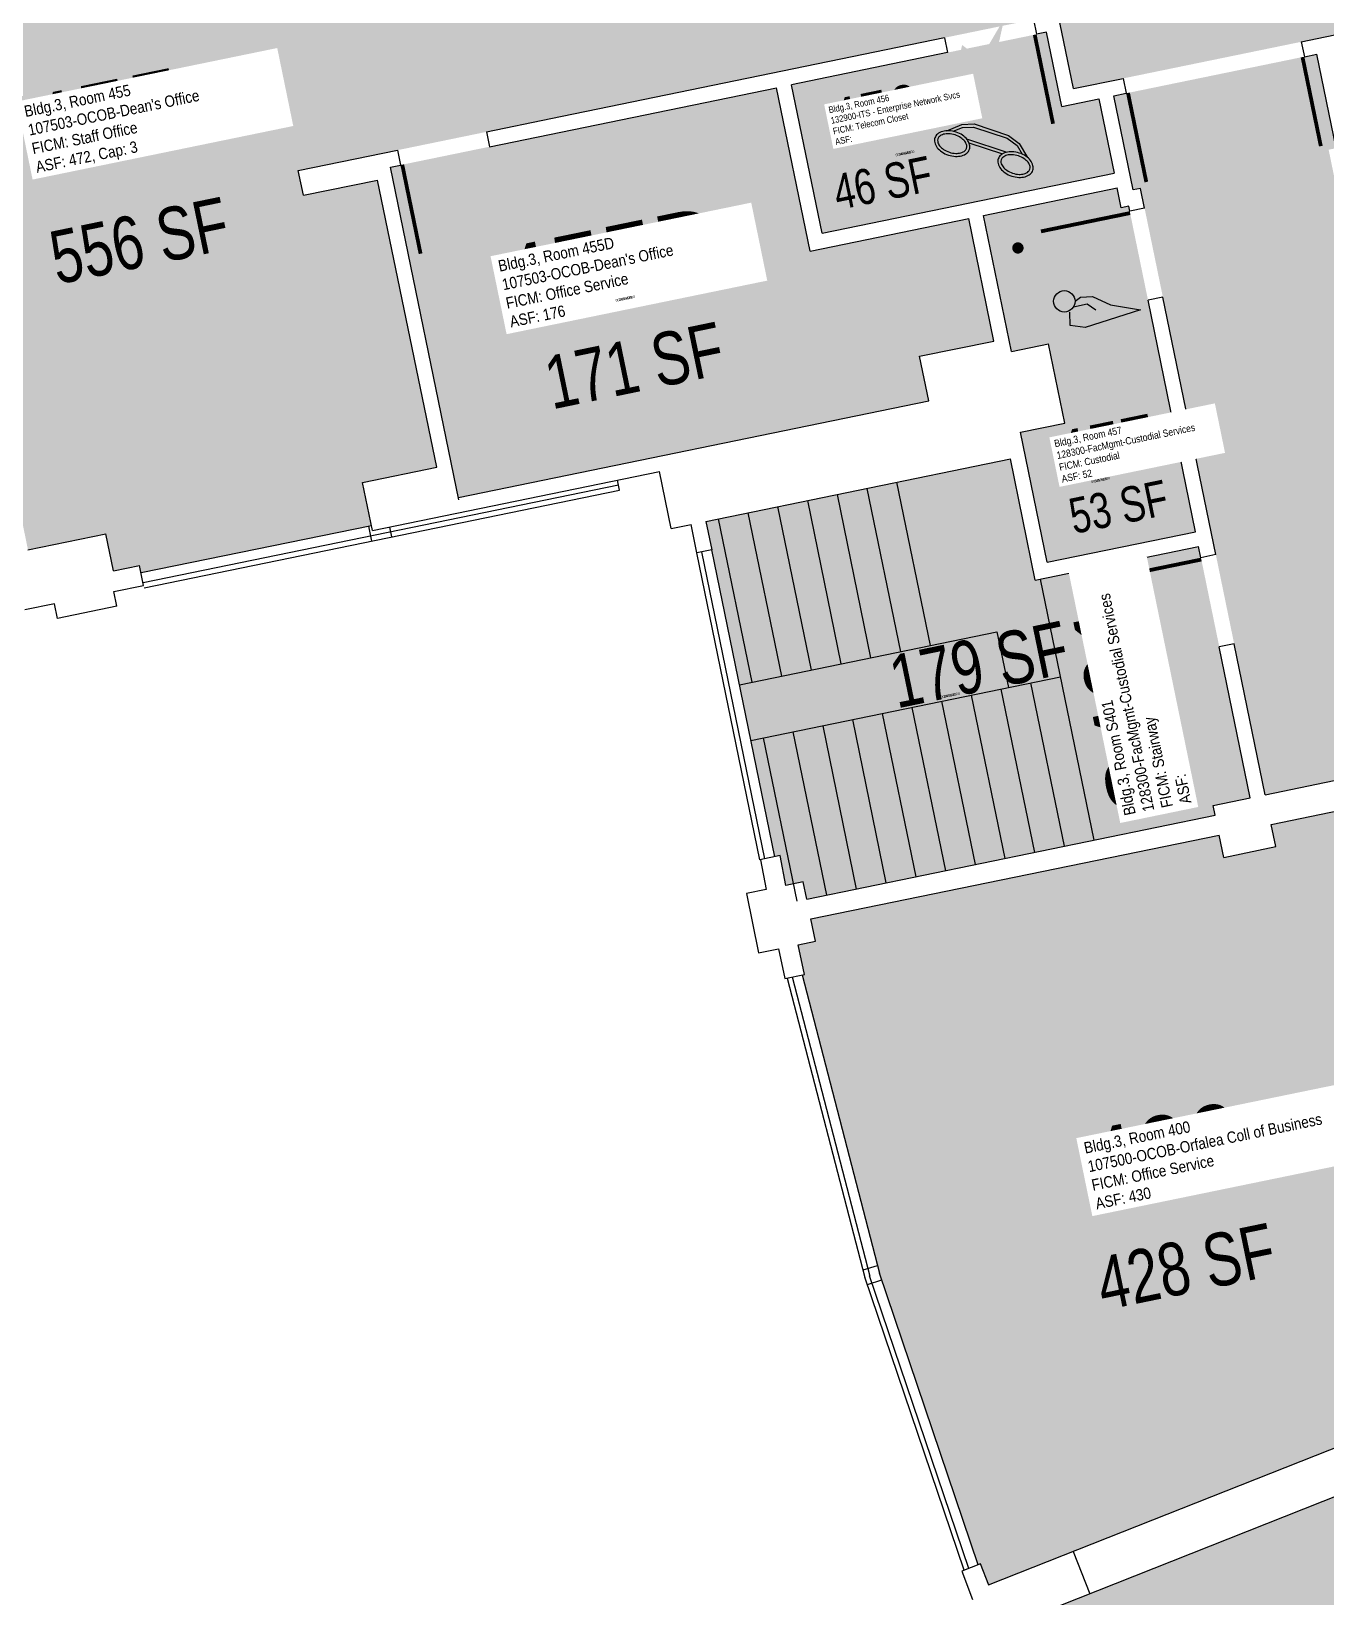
# Model space of a CAD drawing. Header units: inches. Extents: x 69197310 to 69200176, y 27671258 to 27673533.
# Drawn here: x 69197783 to 69198295, y 27672338 to 27672958 of the extents above; entities that cross this region are included whole.
import ezdxf
from ezdxf.enums import TextEntityAlignment as Align

# ---------------------------------------------------------------- set-up
doc = ezdxf.new("R2010")
doc.units = ezdxf.units.IN
doc.header["$LTSCALE"] = 100
doc.header["$MEASUREMENT"] = 0
doc.layers.get('0').update_dxf_attribs({"linetype": 'CONTINUOUS'})
for name, color, linetype in [('A-DOOR', 2, 'CONTINUOUS'), ('A-FLOR', 3, 'CONTINUOUS'), ('A-GLAZ', 1, 'CONTINUOUS'), ('A-IDEN-ICON', 4, 'CONTINUOUS'), ('A-IDEN-RNUM', 7, 'CONTINUOUS'), ('A-IDEN-SNUM', 4, 'CONTINUOUS'), ('A-IDEN-VNUM', 4, 'CONTINUOUS'), ('A-WALL', 5, 'CONTINUOUS'), ('AREA-TEXT', 3, 'CONTINUOUS'), ('Rooms-Category-Color', 7, 'CONTINUOUS'), ('Rooms-College-Color', 7, 'CONTINUOUS'), ('Rooms-Department-Color', 7, 'CONTINUOUS'), ('Rooms-Division-Color', 7, 'CONTINUOUS'), ('Rooms-Information', 7, 'CONTINUOUS')]:
    doc.layers.add(name, color=color, linetype=linetype)
doc.styles.add('CP_AREA', font='arial.ttf', dxfattribs={"height": 15})
doc.styles.add('CP_ROOMSNUMBER', font='arial.ttf', dxfattribs={"height": 1})
doc.styles.add('CP_ROOMVNUMBER', font='arial.ttf', dxfattribs={"width": 0.85, "height": 0.075})

# ---------------------------------------------------------------- blocks, each defined once
blk = doc.blocks.new('Cpphone')
at = {"color": 0, "linetype": 'ByBlock'}
for p, q in [((0.0169, 0.0279), (-0.0182, -0.0329)), ((0.0096, 0.0252), (-0.0196, -0.0252))]:
    blk.add_line(p, q, dxfattribs=at)
for points in [[(0.0288, 0.0786, 0.139889), (0.0216, 0.0804, 0.107118), (0.0122, 0.0781, 0.079812), (0.0039, 0.0722, 0.067459), (-0.0035, 0.0626, 0.067459), (-0.008, 0.0515, 0.079812), (-0.009, 0.0413, 0.107118), (-0.0064, 0.032, 0.139889), (-0.0012, 0.0267, 0.139889), (0.0061, 0.0248, 0.107118), (0.0155, 0.0272, 0.079812), (0.0238, 0.0331, 0.067459), (0.0312, 0.0426, 0.067459), (0.0357, 0.0538, 0.079812), (0.0367, 0.0639, 0.107118), (0.034, 0.0732, 0.139889)], [(0.0263, 0.0743, 0.139889), (0.0218, 0.0754, 0.107118), (0.0144, 0.0736, 0.079812), (0.0074, 0.0686, 0.067459), (0.0008, 0.0601, 0.067459), (-0.0032, 0.0502, 0.079812), (-0.004, 0.0417, 0.107118), (-0.0019, 0.0344, 0.139889), (0.0013, 0.031, 0.139889), (0.0059, 0.0298, 0.107118), (0.0133, 0.0317, 0.079812), (0.0203, 0.0367, 0.067459), (0.0268, 0.0451, 0.067459), (0.0309, 0.055, 0.079812), (0.0317, 0.0636, 0.107118), (0.0296, 0.0709, 0.139889)], [(-0.0262, -0.0167, 0.139889), (-0.0334, -0.0148, 0.107118), (-0.0428, -0.0172, 0.079812), (-0.0511, -0.0231, 0.067459), (-0.0585, -0.0326, 0.067459), (-0.063, -0.0438, 0.079812), (-0.064, -0.0539, 0.107118), (-0.0614, -0.0632, 0.139889), (-0.0562, -0.0686, 0.139889), (-0.0489, -0.0704, 0.107118), (-0.0395, -0.0681, 0.079812), (-0.0312, -0.0622, 0.067459), (-0.0238, -0.0526, 0.067459), (-0.0193, -0.0415, 0.079812), (-0.0183, -0.0313, 0.107118), (-0.021, -0.022, 0.139889)], [(-0.0287, -0.021, 0.139889), (-0.0332, -0.0198, 0.107118), (-0.0406, -0.0217, 0.079812), (-0.0476, -0.0267, 0.067459), (-0.0542, -0.0351, 0.067459), (-0.0582, -0.045, 0.079812), (-0.059, -0.0536, 0.107118), (-0.0569, -0.0609, 0.139889), (-0.0537, -0.0643, 0.139889), (-0.0491, -0.0654, 0.107118), (-0.0417, -0.0636, 0.079812), (-0.0347, -0.0586, 0.067459), (-0.0282, -0.0501, 0.067459), (-0.0241, -0.0402, 0.079812), (-0.0233, -0.0317, 0.107118), (-0.0254, -0.0244, 0.139889)]]:
    blk.add_lwpolyline(points, format="xyb", close=True, dxfattribs=at)
for points in [[(0.0364, 0.0572), (0.0417, 0.0308), (0.0382, 0.0108), (0.0082, -0.0411), (-0.0083, -0.0558), (-0.0338, -0.0645)], [(0.0334, 0.047), (0.0366, 0.0307), (0.0334, 0.0126), (0.0043, -0.0379), (-0.0109, -0.0514), (-0.0265, -0.0567)]]:
    blk.add_lwpolyline(points, dxfattribs=at)
blk = doc.blocks.new('CPCUST')
for p, q in [((0.0262, -0.0408), (0.0446, -0.0406)), ((0.0297, -0.0341), (0.0376, -0.0302)), ((0.0376, -0.0302), (0.0533, -0.0324)), ((0.0446, -0.0406), (0.0543, -0.0505)), ((0.0533, -0.0324), (0.0745, -0.0479)), ((0.0171, -0.0639), (0.02, -0.0466)), ((0.0745, -0.0479), (0.1117, -0.0625)), ((0.0358, -0.0705), (0.0171, -0.0639)), ((0.1117, -0.0625), (0.0358, -0.0705))]:
    blk.add_line(p, q)
at = {"const_width": 0.015}
blk.add_lwpolyline([(-0.03, 0.05), (0.01, -0.0193)], dxfattribs=at)
at = {"const_width": 0.0075}
blk.add_lwpolyline([(-0.0332, 0.0481, 1), (-0.0268, 0.0519, 1)], format="xyb", close=True, dxfattribs=at)
blk.add_circle((0.0158, -0.0313), 0.0141)
blk = doc.blocks.new('CPELECT')
blk.add_lwpolyline([(0.0623, 0.0629, 0, 0.03, 0), (0.0105, -0.0168, 0.03, 0.03, 0), (-0.0105, 0.0068, 0.03, 0, 0), (-0.0623, -0.0729, 0.03, 0, 0)], format="xyseb")

msp = doc.modelspace()

# ---------------------------------------------------------------- hatches: boundary and pattern name
at = {"layer": 'Rooms-Category-Color', "true_color": 0xadadad}
for points in [[(69198175.27, 27673023.79), (69198187.56, 27672964.04), (69198189.34, 27672964.4), (69198195.38, 27672935.02), (69198305.08, 27672957.57), (69198299.04, 27672986.95), (69198694.77, 27673068.29), (69199888.81, 27673313.72), (69199876.53, 27673373.47)], [(69198083.78, 27672936.58), (69198095.86, 27672877.81), (69198211.44, 27672901.57), (69198205.4, 27672930.95), (69198190.71, 27672927.93), (69198184.67, 27672957.32)], [(69199759.08, 27671584.56), (69199752.26, 27671584.67), (69199716.23, 27671585.22), (69199640.42, 27671586.4), (69199565, 27671594.17), (69199529.16, 27671597.86), (69199522.38, 27671598.56), (69199515.69, 27671599.85), (69199480.3, 27671606.65), (69199405.84, 27671620.97), (69199332.92, 27671641.72), (69199298.26, 27671651.59), (69199291.71, 27671653.45), (69199285.34, 27671655.88), (69199251.67, 27671668.73), (69199180.83, 27671695.76), (69199112.62, 27671728.86), (69199080.2, 27671744.59), (69199074.07, 27671747.57), (69199068.22, 27671751.06), (69199037.29, 27671769.56), (69198972.22, 27671808.48), (69198910.8, 27671852.92), (69198881.6, 27671874.05), (69198876.08, 27671878.04), (69198870.92, 27671882.5), (69198843.68, 27671906.09), (69198786.36, 27671955.72), (69198733.58, 27672010.15), (69198708.5, 27672036.02), (69198703.75, 27672040.91), (69198699.45, 27672046.2), (69198676.72, 27672074.16), (69198628.89, 27672132.99), (69198586.36, 27672195.76), (69198566.15, 27672225.59), (69198562.33, 27672231.24), (69198559.01, 27672237.19), (69198541.48, 27672268.67), (69198504.59, 27672334.91), (69198456.1, 27672443.23), (69198454.6, 27672447.57), (69198442.81, 27672481.59), (69198417.24, 27672555.35), (69198409.37, 27672586.64), (69198400.59, 27672621.59), (69198388.3, 27672670.44), (69198386.49, 27672679.26), (69198396.57, 27672681.33), (69198364.36, 27672838.05), (69198313.43, 27672827.58), (69198296.31, 27672910.84), (69198299.25, 27672911.45), (69198291.6, 27672948.67), (69198211.28, 27672932.16), (69198218.93, 27672894.94), (69198221.87, 27672895.54), (69198271.2, 27672655.56), (69198327.66, 27672667.17), (69198329.48, 27672658.35), (69198359.69, 27672538.18), (69198397.32, 27672429.62), (69198386.17, 27672425.2), (69198352.7, 27672411.94), (69198340.75, 27672407.2), (69198361.01, 27672361.95), (69198380.62, 27672318.14), (69198395.98, 27672283.84), (69198449.43, 27672310.63), (69198511.19, 27672199.75), (69198582.37, 27672094.68), (69198535.4, 27672059.78), (69198540.76, 27672052.56), (69198525.59, 27672041.28), (69198592.91, 27671958.5), (69198607.04, 27671971.05), (69198618.99, 27671957.59), (69198663.03, 27671996.72), (69198745.11, 27671912.07), (69198841.06, 27671829), (69198804.72, 27671783.13), (69198811.77, 27671777.54), (69198800.04, 27671762.73), (69198886.48, 27671700.18), (69198896.89, 27671715.97), (69198911.92, 27671706.06), (69198944.33, 27671755.25), (69199045.52, 27671694.73), (69199159.7, 27671639.32), (69199136.47, 27671585.61), (69199144.73, 27671582.04), (69199137.23, 27671564.69), (69199236.92, 27671526.65), (69199242.88, 27671544.59), (69199259.96, 27671538.91), (69199278.54, 27671594.82), (69199391.94, 27671562.55), (69199516.57, 27671538.58), (69199508.04, 27671480.69), (69199516.94, 27671479.38), (69199514.18, 27671460.68), (69199620.32, 27671449.74), (69199621.44, 27671468.61), (69199630.42, 27671468.07), (69199633.88, 27671526.49), (69199760.77, 27671524.53), (69199884.36, 27671533.42), (69199891.27, 27671534.53), (69199926.85, 27671540.24), (69199953.47, 27671544.51), (69200035.62, 27671561.39), (69200053.74, 27671473.24), (69200118.39, 27671486.53), (69200113.76, 27671509.05), (69200114.74, 27671509.26), (69200096.62, 27671597.41), (69200095.64, 27671597.21), (69200088.62, 27671631.34), (69200036.52, 27671620.63), (69200001.23, 27671613.54), (69199987.89, 27671610.8), (69199952.31, 27671605.09), (69199877.45, 27671593.08), (69199801.82, 27671587.64), (69199765.88, 27671585.05)], [(69198049.89, 27672763.72), (69198077.17, 27672630.99), (69198079.3, 27672631.43), (69198081.59, 27672619.65), (69198088.44, 27672621.06), (69198089.85, 27672614.2), (69198251.43, 27672647.41), (69198250.63, 27672651.33), (69198265.32, 27672654.35), (69198244.88, 27672753.77), (69198180.23, 27672740.48), (69198170.37, 27672788.48)]]:
    msp.add_hatch(color=253, dxfattribs=at).paths.add_polyline_path(points)
at = {"layer": 'Rooms-Category-Color', "true_color": 0xfa9ba3}
for points in [[(69197538.41, 27672892.88), (69197550.69, 27672833.13), (69197756.39, 27672875.41), (69197781.66, 27672752.48), (69197812.51, 27672758.82), (69197815.53, 27672744.13), (69197825.82, 27672746.25), (69197826.42, 27672743.31), (69197917.52, 27672762.03), (69197913.99, 27672779.17), (69197943.38, 27672785.21), (69197920.02, 27672898.84), (69197890.64, 27672892.8), (69197888.62, 27672902.59), (69198181.69, 27672962.83), (69198169.39, 27673022.58), (69197876.34, 27672962.34), (69197848.06, 27673099.97), (69197746.68, 27673079.13), (69197749.7, 27673064.44), (69197718.84, 27673058.09), (69197744.11, 27672935.16)], [(69197925.1, 27672903.96), (69198077.9, 27672935.37), (69198091.19, 27672870.72), (69198153.88, 27672883.61), (69198163.84, 27672835.12), (69198134.46, 27672829.08), (69198138.08, 27672811.45), (69197951.97, 27672773.2)], [(69198353.94, 27672536.46), (69198324.32, 27672654.23), (69198273.61, 27672643.8), (69198275.42, 27672634.99), (69198254.85, 27672630.76), (69198253.04, 27672639.58), (69198091.46, 27672606.37), (69198093.27, 27672597.55), (69198086.42, 27672596.14), (69198088.96, 27672584.41), (69198087.99, 27672584.21), (69198118.56, 27672466.23), (69198157.64, 27672350.78), (69198158.57, 27672351.15), (69198161.79, 27672342.75), (69198386.98, 27672431.97), (69198374.2, 27672468.84), (69198377.04, 27672469.82)], [(69198175.33, 27672306.16), (69198225.92, 27672195.27), (69198284.46, 27672088.37), (69198285.31, 27672088.88), (69198290.15, 27672080.83), (69198337.27, 27672109.14), (69198499.25, 27672208.85), (69198446.99, 27672302.69), (69198366.21, 27672262.22), (69198363.76, 27672267.7), (69198390.61, 27672281.15), (69198340.08, 27672394.03), (69198174.9, 27672328.58), (69198178.22, 27672320.21), (69198171.71, 27672317.63), (69198176.25, 27672306.52)]]:
    msp.add_hatch(color=241, dxfattribs=at).paths.add_polyline_path(points)
at = {"layer": 'Rooms-College-Color', "true_color": 0xadadad}
for points in [[(69198175.27, 27673023.79), (69198187.56, 27672964.04), (69198189.34, 27672964.4), (69198195.38, 27672935.02), (69198305.08, 27672957.57), (69198299.04, 27672986.95), (69198694.77, 27673068.29), (69199888.81, 27673313.72), (69199876.53, 27673373.47)], [(69198083.78, 27672936.58), (69198095.86, 27672877.81), (69198211.44, 27672901.57), (69198205.4, 27672930.95), (69198190.71, 27672927.93), (69198184.67, 27672957.32)], [(69199759.08, 27671584.56), (69199752.26, 27671584.67), (69199716.23, 27671585.22), (69199640.42, 27671586.4), (69199565, 27671594.17), (69199529.16, 27671597.86), (69199522.38, 27671598.56), (69199515.69, 27671599.85), (69199480.3, 27671606.65), (69199405.84, 27671620.97), (69199332.92, 27671641.72), (69199298.26, 27671651.59), (69199291.71, 27671653.45), (69199285.34, 27671655.88), (69199251.67, 27671668.73), (69199180.83, 27671695.76), (69199112.62, 27671728.86), (69199080.2, 27671744.59), (69199074.07, 27671747.57), (69199068.22, 27671751.06), (69199037.29, 27671769.56), (69198972.22, 27671808.48), (69198910.8, 27671852.92), (69198881.6, 27671874.05), (69198876.08, 27671878.04), (69198870.92, 27671882.5), (69198843.68, 27671906.09), (69198786.36, 27671955.72), (69198733.58, 27672010.15), (69198708.5, 27672036.02), (69198703.75, 27672040.91), (69198699.45, 27672046.2), (69198676.72, 27672074.16), (69198628.89, 27672132.99), (69198586.36, 27672195.76), (69198566.15, 27672225.59), (69198562.33, 27672231.24), (69198559.01, 27672237.19), (69198541.48, 27672268.67), (69198504.59, 27672334.91), (69198456.1, 27672443.23), (69198454.6, 27672447.57), (69198442.81, 27672481.59), (69198417.24, 27672555.35), (69198409.37, 27672586.64), (69198400.59, 27672621.59), (69198388.3, 27672670.44), (69198386.49, 27672679.26), (69198396.57, 27672681.33), (69198364.36, 27672838.05), (69198313.43, 27672827.58), (69198296.31, 27672910.84), (69198299.25, 27672911.45), (69198291.6, 27672948.67), (69198211.28, 27672932.16), (69198218.93, 27672894.94), (69198221.87, 27672895.54), (69198271.2, 27672655.56), (69198327.66, 27672667.17), (69198329.48, 27672658.35), (69198359.69, 27672538.18), (69198397.32, 27672429.62), (69198386.17, 27672425.2), (69198352.7, 27672411.94), (69198340.75, 27672407.2), (69198361.01, 27672361.95), (69198380.62, 27672318.14), (69198395.98, 27672283.84), (69198449.43, 27672310.63), (69198511.19, 27672199.75), (69198582.37, 27672094.68), (69198535.4, 27672059.78), (69198540.76, 27672052.56), (69198525.59, 27672041.28), (69198592.91, 27671958.5), (69198607.04, 27671971.05), (69198618.99, 27671957.59), (69198663.03, 27671996.72), (69198745.11, 27671912.07), (69198841.06, 27671829), (69198804.72, 27671783.13), (69198811.77, 27671777.54), (69198800.04, 27671762.73), (69198886.48, 27671700.18), (69198896.89, 27671715.97), (69198911.92, 27671706.06), (69198944.33, 27671755.25), (69199045.52, 27671694.73), (69199159.7, 27671639.32), (69199136.47, 27671585.61), (69199144.73, 27671582.04), (69199137.23, 27671564.69), (69199236.92, 27671526.65), (69199242.88, 27671544.59), (69199259.96, 27671538.91), (69199278.54, 27671594.82), (69199391.94, 27671562.55), (69199516.57, 27671538.58), (69199508.04, 27671480.69), (69199516.94, 27671479.38), (69199514.18, 27671460.68), (69199620.32, 27671449.74), (69199621.44, 27671468.61), (69199630.42, 27671468.07), (69199633.88, 27671526.49), (69199760.77, 27671524.53), (69199884.36, 27671533.42), (69199891.27, 27671534.53), (69199926.85, 27671540.24), (69199953.47, 27671544.51), (69200035.62, 27671561.39), (69200053.74, 27671473.24), (69200118.39, 27671486.53), (69200113.76, 27671509.05), (69200114.74, 27671509.26), (69200096.62, 27671597.41), (69200095.64, 27671597.21), (69200088.62, 27671631.34), (69200036.52, 27671620.63), (69200001.23, 27671613.54), (69199987.89, 27671610.8), (69199952.31, 27671605.09), (69199877.45, 27671593.08), (69199801.82, 27671587.64), (69199765.88, 27671585.05)], [(69198049.89, 27672763.72), (69198077.17, 27672630.99), (69198079.3, 27672631.43), (69198081.59, 27672619.65), (69198088.44, 27672621.06), (69198089.85, 27672614.2), (69198251.43, 27672647.41), (69198250.63, 27672651.33), (69198265.32, 27672654.35), (69198244.88, 27672753.77), (69198180.23, 27672740.48), (69198170.37, 27672788.48)]]:
    msp.add_hatch(color=253, dxfattribs=at).paths.add_polyline_path(points)
at = {"layer": 'Rooms-College-Color', "true_color": 0x80bc67}
for points in [[(69197538.41, 27672892.88), (69197550.69, 27672833.13), (69197756.39, 27672875.41), (69197781.66, 27672752.48), (69197812.51, 27672758.82), (69197815.53, 27672744.13), (69197825.82, 27672746.25), (69197826.42, 27672743.31), (69197917.52, 27672762.03), (69197913.99, 27672779.17), (69197943.38, 27672785.21), (69197920.02, 27672898.84), (69197890.64, 27672892.8), (69197888.62, 27672902.59), (69198181.69, 27672962.83), (69198169.39, 27673022.58), (69197876.34, 27672962.34), (69197848.06, 27673099.97), (69197746.68, 27673079.13), (69197749.7, 27673064.44), (69197718.84, 27673058.09), (69197744.11, 27672935.16)], [(69197925.1, 27672903.96), (69198077.9, 27672935.37), (69198091.19, 27672870.72), (69198153.88, 27672883.61), (69198163.84, 27672835.12), (69198134.46, 27672829.08), (69198138.08, 27672811.45), (69197951.97, 27672773.2)]]:
    msp.add_hatch(color=83, dxfattribs=at).paths.add_polyline_path(points)
at = {"layer": 'Rooms-College-Color', "true_color": 0xfa9ba3}
for points in [[(69198353.94, 27672536.46), (69198324.32, 27672654.23), (69198273.61, 27672643.8), (69198275.42, 27672634.99), (69198254.85, 27672630.76), (69198253.04, 27672639.58), (69198091.46, 27672606.37), (69198093.27, 27672597.55), (69198086.42, 27672596.14), (69198088.96, 27672584.41), (69198087.99, 27672584.21), (69198118.56, 27672466.23), (69198157.64, 27672350.78), (69198158.57, 27672351.15), (69198161.79, 27672342.75), (69198386.98, 27672431.97), (69198374.2, 27672468.84), (69198377.04, 27672469.82)], [(69198175.33, 27672306.16), (69198225.92, 27672195.27), (69198284.46, 27672088.37), (69198285.31, 27672088.88), (69198290.15, 27672080.83), (69198337.27, 27672109.14), (69198499.25, 27672208.85), (69198446.99, 27672302.69), (69198366.21, 27672262.22), (69198363.76, 27672267.7), (69198390.61, 27672281.15), (69198340.08, 27672394.03), (69198174.9, 27672328.58), (69198178.22, 27672320.21), (69198171.71, 27672317.63), (69198176.25, 27672306.52)]]:
    msp.add_hatch(color=241, dxfattribs=at).paths.add_polyline_path(points)
at = {"layer": 'Rooms-Department-Color', "true_color": 0xacacac}
for points in [[(69198175.27, 27673023.79), (69198187.56, 27672964.04), (69198189.34, 27672964.4), (69198195.38, 27672935.02), (69198305.08, 27672957.57), (69198299.04, 27672986.95), (69198694.77, 27673068.29), (69199888.81, 27673313.72), (69199876.53, 27673373.47)], [(69198083.78, 27672936.58), (69198095.86, 27672877.81), (69198211.44, 27672901.57), (69198205.4, 27672930.95), (69198190.71, 27672927.93), (69198184.67, 27672957.32)], [(69199759.08, 27671584.56), (69199752.26, 27671584.67), (69199716.23, 27671585.22), (69199640.42, 27671586.4), (69199565, 27671594.17), (69199529.16, 27671597.86), (69199522.38, 27671598.56), (69199515.69, 27671599.85), (69199480.3, 27671606.65), (69199405.84, 27671620.97), (69199332.92, 27671641.72), (69199298.26, 27671651.59), (69199291.71, 27671653.45), (69199285.34, 27671655.88), (69199251.67, 27671668.73), (69199180.83, 27671695.76), (69199112.62, 27671728.86), (69199080.2, 27671744.59), (69199074.07, 27671747.57), (69199068.22, 27671751.06), (69199037.29, 27671769.56), (69198972.22, 27671808.48), (69198910.8, 27671852.92), (69198881.6, 27671874.05), (69198876.08, 27671878.04), (69198870.92, 27671882.5), (69198843.68, 27671906.09), (69198786.36, 27671955.72), (69198733.58, 27672010.15), (69198708.5, 27672036.02), (69198703.75, 27672040.91), (69198699.45, 27672046.2), (69198676.72, 27672074.16), (69198628.89, 27672132.99), (69198586.36, 27672195.76), (69198566.15, 27672225.59), (69198562.33, 27672231.24), (69198559.01, 27672237.19), (69198541.48, 27672268.67), (69198504.59, 27672334.91), (69198456.1, 27672443.23), (69198454.6, 27672447.57), (69198442.81, 27672481.59), (69198417.24, 27672555.35), (69198409.37, 27672586.64), (69198400.59, 27672621.59), (69198388.3, 27672670.44), (69198386.49, 27672679.26), (69198396.57, 27672681.33), (69198364.36, 27672838.05), (69198313.43, 27672827.58), (69198296.31, 27672910.84), (69198299.25, 27672911.45), (69198291.6, 27672948.67), (69198211.28, 27672932.16), (69198218.93, 27672894.94), (69198221.87, 27672895.54), (69198271.2, 27672655.56), (69198327.66, 27672667.17), (69198329.48, 27672658.35), (69198359.69, 27672538.18), (69198397.32, 27672429.62), (69198386.17, 27672425.2), (69198352.7, 27672411.94), (69198340.75, 27672407.2), (69198361.01, 27672361.95), (69198380.62, 27672318.14), (69198395.98, 27672283.84), (69198449.43, 27672310.63), (69198511.19, 27672199.75), (69198582.37, 27672094.68), (69198535.4, 27672059.78), (69198540.76, 27672052.56), (69198525.59, 27672041.28), (69198592.91, 27671958.5), (69198607.04, 27671971.05), (69198618.99, 27671957.59), (69198663.03, 27671996.72), (69198745.11, 27671912.07), (69198841.06, 27671829), (69198804.72, 27671783.13), (69198811.77, 27671777.54), (69198800.04, 27671762.73), (69198886.48, 27671700.18), (69198896.89, 27671715.97), (69198911.92, 27671706.06), (69198944.33, 27671755.25), (69199045.52, 27671694.73), (69199159.7, 27671639.32), (69199136.47, 27671585.61), (69199144.73, 27671582.04), (69199137.23, 27671564.69), (69199236.92, 27671526.65), (69199242.88, 27671544.59), (69199259.96, 27671538.91), (69199278.54, 27671594.82), (69199391.94, 27671562.55), (69199516.57, 27671538.58), (69199508.04, 27671480.69), (69199516.94, 27671479.38), (69199514.18, 27671460.68), (69199620.32, 27671449.74), (69199621.44, 27671468.61), (69199630.42, 27671468.07), (69199633.88, 27671526.49), (69199760.77, 27671524.53), (69199884.36, 27671533.42), (69199891.27, 27671534.53), (69199926.85, 27671540.24), (69199953.47, 27671544.51), (69200035.62, 27671561.39), (69200053.74, 27671473.24), (69200118.39, 27671486.53), (69200113.76, 27671509.05), (69200114.74, 27671509.26), (69200096.62, 27671597.41), (69200095.64, 27671597.21), (69200088.62, 27671631.34), (69200036.52, 27671620.63), (69200001.23, 27671613.54), (69199987.89, 27671610.8), (69199952.31, 27671605.09), (69199877.45, 27671593.08), (69199801.82, 27671587.64), (69199765.88, 27671585.05)], [(69198049.89, 27672763.72), (69198077.17, 27672630.99), (69198079.3, 27672631.43), (69198081.59, 27672619.65), (69198088.44, 27672621.06), (69198089.85, 27672614.2), (69198251.43, 27672647.41), (69198250.63, 27672651.33), (69198265.32, 27672654.35), (69198244.88, 27672753.77), (69198180.23, 27672740.48), (69198170.37, 27672788.48)]]:
    msp.add_hatch(color=253, dxfattribs=at).paths.add_polyline_path(points)
at = {"layer": 'Rooms-Department-Color', "true_color": 0xfa9ba3}
for points in [[(69197538.41, 27672892.88), (69197550.69, 27672833.13), (69197756.39, 27672875.41), (69197781.66, 27672752.48), (69197812.51, 27672758.82), (69197815.53, 27672744.13), (69197825.82, 27672746.25), (69197826.42, 27672743.31), (69197917.52, 27672762.03), (69197913.99, 27672779.17), (69197943.38, 27672785.21), (69197920.02, 27672898.84), (69197890.64, 27672892.8), (69197888.62, 27672902.59), (69198181.69, 27672962.83), (69198169.39, 27673022.58), (69197876.34, 27672962.34), (69197848.06, 27673099.97), (69197746.68, 27673079.13), (69197749.7, 27673064.44), (69197718.84, 27673058.09), (69197744.11, 27672935.16)], [(69197925.1, 27672903.96), (69198077.9, 27672935.37), (69198091.19, 27672870.72), (69198153.88, 27672883.61), (69198163.84, 27672835.12), (69198134.46, 27672829.08), (69198138.08, 27672811.45), (69197951.97, 27672773.2)], [(69198353.94, 27672536.46), (69198324.32, 27672654.23), (69198273.61, 27672643.8), (69198275.42, 27672634.99), (69198254.85, 27672630.76), (69198253.04, 27672639.58), (69198091.46, 27672606.37), (69198093.27, 27672597.55), (69198086.42, 27672596.14), (69198088.96, 27672584.41), (69198087.99, 27672584.21), (69198118.56, 27672466.23), (69198157.64, 27672350.78), (69198158.57, 27672351.15), (69198161.79, 27672342.75), (69198386.98, 27672431.97), (69198374.2, 27672468.84), (69198377.04, 27672469.82)], [(69198175.33, 27672306.16), (69198225.92, 27672195.27), (69198284.46, 27672088.37), (69198285.31, 27672088.88), (69198290.15, 27672080.83), (69198337.27, 27672109.14), (69198499.25, 27672208.85), (69198446.99, 27672302.69), (69198366.21, 27672262.22), (69198363.76, 27672267.7), (69198390.61, 27672281.15), (69198340.08, 27672394.03), (69198174.9, 27672328.58), (69198178.22, 27672320.21), (69198171.71, 27672317.63), (69198176.25, 27672306.52)]]:
    msp.add_hatch(color=241, dxfattribs=at).paths.add_polyline_path(points)
at = {"layer": 'Rooms-Division-Color', "true_color": 0xadadad}
for points in [[(69198175.27, 27673023.79), (69198187.56, 27672964.04), (69198189.34, 27672964.4), (69198195.38, 27672935.02), (69198305.08, 27672957.57), (69198299.04, 27672986.95), (69198694.77, 27673068.29), (69199888.81, 27673313.72), (69199876.53, 27673373.47)], [(69198083.78, 27672936.58), (69198095.86, 27672877.81), (69198211.44, 27672901.57), (69198205.4, 27672930.95), (69198190.71, 27672927.93), (69198184.67, 27672957.32)], [(69199759.08, 27671584.56), (69199752.26, 27671584.67), (69199716.23, 27671585.22), (69199640.42, 27671586.4), (69199565, 27671594.17), (69199529.16, 27671597.86), (69199522.38, 27671598.56), (69199515.69, 27671599.85), (69199480.3, 27671606.65), (69199405.84, 27671620.97), (69199332.92, 27671641.72), (69199298.26, 27671651.59), (69199291.71, 27671653.45), (69199285.34, 27671655.88), (69199251.67, 27671668.73), (69199180.83, 27671695.76), (69199112.62, 27671728.86), (69199080.2, 27671744.59), (69199074.07, 27671747.57), (69199068.22, 27671751.06), (69199037.29, 27671769.56), (69198972.22, 27671808.48), (69198910.8, 27671852.92), (69198881.6, 27671874.05), (69198876.08, 27671878.04), (69198870.92, 27671882.5), (69198843.68, 27671906.09), (69198786.36, 27671955.72), (69198733.58, 27672010.15), (69198708.5, 27672036.02), (69198703.75, 27672040.91), (69198699.45, 27672046.2), (69198676.72, 27672074.16), (69198628.89, 27672132.99), (69198586.36, 27672195.76), (69198566.15, 27672225.59), (69198562.33, 27672231.24), (69198559.01, 27672237.19), (69198541.48, 27672268.67), (69198504.59, 27672334.91), (69198456.1, 27672443.23), (69198454.6, 27672447.57), (69198442.81, 27672481.59), (69198417.24, 27672555.35), (69198409.37, 27672586.64), (69198400.59, 27672621.59), (69198388.3, 27672670.44), (69198386.49, 27672679.26), (69198396.57, 27672681.33), (69198364.36, 27672838.05), (69198313.43, 27672827.58), (69198296.31, 27672910.84), (69198299.25, 27672911.45), (69198291.6, 27672948.67), (69198211.28, 27672932.16), (69198218.93, 27672894.94), (69198221.87, 27672895.54), (69198271.2, 27672655.56), (69198327.66, 27672667.17), (69198329.48, 27672658.35), (69198359.69, 27672538.18), (69198397.32, 27672429.62), (69198386.17, 27672425.2), (69198352.7, 27672411.94), (69198340.75, 27672407.2), (69198361.01, 27672361.95), (69198380.62, 27672318.14), (69198395.98, 27672283.84), (69198449.43, 27672310.63), (69198511.19, 27672199.75), (69198582.37, 27672094.68), (69198535.4, 27672059.78), (69198540.76, 27672052.56), (69198525.59, 27672041.28), (69198592.91, 27671958.5), (69198607.04, 27671971.05), (69198618.99, 27671957.59), (69198663.03, 27671996.72), (69198745.11, 27671912.07), (69198841.06, 27671829), (69198804.72, 27671783.13), (69198811.77, 27671777.54), (69198800.04, 27671762.73), (69198886.48, 27671700.18), (69198896.89, 27671715.97), (69198911.92, 27671706.06), (69198944.33, 27671755.25), (69199045.52, 27671694.73), (69199159.7, 27671639.32), (69199136.47, 27671585.61), (69199144.73, 27671582.04), (69199137.23, 27671564.69), (69199236.92, 27671526.65), (69199242.88, 27671544.59), (69199259.96, 27671538.91), (69199278.54, 27671594.82), (69199391.94, 27671562.55), (69199516.57, 27671538.58), (69199508.04, 27671480.69), (69199516.94, 27671479.38), (69199514.18, 27671460.68), (69199620.32, 27671449.74), (69199621.44, 27671468.61), (69199630.42, 27671468.07), (69199633.88, 27671526.49), (69199760.77, 27671524.53), (69199884.36, 27671533.42), (69199891.27, 27671534.53), (69199926.85, 27671540.24), (69199953.47, 27671544.51), (69200035.62, 27671561.39), (69200053.74, 27671473.24), (69200118.39, 27671486.53), (69200113.76, 27671509.05), (69200114.74, 27671509.26), (69200096.62, 27671597.41), (69200095.64, 27671597.21), (69200088.62, 27671631.34), (69200036.52, 27671620.63), (69200001.23, 27671613.54), (69199987.89, 27671610.8), (69199952.31, 27671605.09), (69199877.45, 27671593.08), (69199801.82, 27671587.64), (69199765.88, 27671585.05)], [(69198049.89, 27672763.72), (69198077.17, 27672630.99), (69198079.3, 27672631.43), (69198081.59, 27672619.65), (69198088.44, 27672621.06), (69198089.85, 27672614.2), (69198251.43, 27672647.41), (69198250.63, 27672651.33), (69198265.32, 27672654.35), (69198244.88, 27672753.77), (69198180.23, 27672740.48), (69198170.37, 27672788.48)]]:
    msp.add_hatch(color=253, dxfattribs=at).paths.add_polyline_path(points)
at = {"layer": 'Rooms-Division-Color', "true_color": 0xfa9ba3}
for points in [[(69197538.41, 27672892.88), (69197550.69, 27672833.13), (69197756.39, 27672875.41), (69197781.66, 27672752.48), (69197812.51, 27672758.82), (69197815.53, 27672744.13), (69197825.82, 27672746.25), (69197826.42, 27672743.31), (69197917.52, 27672762.03), (69197913.99, 27672779.17), (69197943.38, 27672785.21), (69197920.02, 27672898.84), (69197890.64, 27672892.8), (69197888.62, 27672902.59), (69198181.69, 27672962.83), (69198169.39, 27673022.58), (69197876.34, 27672962.34), (69197848.06, 27673099.97), (69197746.68, 27673079.13), (69197749.7, 27673064.44), (69197718.84, 27673058.09), (69197744.11, 27672935.16)], [(69197925.1, 27672903.96), (69198077.9, 27672935.37), (69198091.19, 27672870.72), (69198153.88, 27672883.61), (69198163.84, 27672835.12), (69198134.46, 27672829.08), (69198138.08, 27672811.45), (69197951.97, 27672773.2)], [(69198353.94, 27672536.46), (69198324.32, 27672654.23), (69198273.61, 27672643.8), (69198275.42, 27672634.99), (69198254.85, 27672630.76), (69198253.04, 27672639.58), (69198091.46, 27672606.37), (69198093.27, 27672597.55), (69198086.42, 27672596.14), (69198088.96, 27672584.41), (69198087.99, 27672584.21), (69198118.56, 27672466.23), (69198157.64, 27672350.78), (69198158.57, 27672351.15), (69198161.79, 27672342.75), (69198386.98, 27672431.97), (69198374.2, 27672468.84), (69198377.04, 27672469.82)], [(69198175.33, 27672306.16), (69198225.92, 27672195.27), (69198284.46, 27672088.37), (69198285.31, 27672088.88), (69198290.15, 27672080.83), (69198337.27, 27672109.14), (69198499.25, 27672208.85), (69198446.99, 27672302.69), (69198366.21, 27672262.22), (69198363.76, 27672267.7), (69198390.61, 27672281.15), (69198340.08, 27672394.03), (69198174.9, 27672328.58), (69198178.22, 27672320.21), (69198171.71, 27672317.63), (69198176.25, 27672306.52)]]:
    msp.add_hatch(color=241, dxfattribs=at).paths.add_polyline_path(points)

# ---------------------------------------------------------------- linework, layer by layer
at = {"layer": 'A-DOOR'}
for points in [[(69198180.02, 27672956.36, 1.5, 1.5, 0), (69198187.26, 27672921.1, 0, 0, 0), (69198186.53, 27672920.95, 0, 0, -0.414214), (69198145.19, 27672950.73, 0, 0, -0.414214)], [(69198285.97, 27672947.51, 1.5, 1.5, 0), (69198293.22, 27672912.25, 0, 0, 0), (69198292.48, 27672912.1, 0, 0, -0.414214), (69198251.14, 27672941.88, 0, 0, -0.414214)], [(69198216.91, 27672933.32, 1.5, 1.5, 0), (69198224.16, 27672898.05, 0, 0, 0), (69198224.89, 27672898.21, 0, 0, 0.414214), (69198251.14, 27672941.88, 0, 0, 0.414214)], [(69197929.75, 27672904.92, 1.5, 1.5, 0), (69197937, 27672869.66, 0, 0, 0), (69197937.73, 27672869.81, 0, 0, 0.414214), (69197963.97, 27672913.49, 0, 0, 0.414214)], [(69198217.75, 27672885.76, 1.5, 1.5, 0), (69198182.49, 27672878.52, 0, 0, 0), (69198182.64, 27672877.78, 0, 0, 0.414214), (69198226.32, 27672851.54, 0, 0, 0.414214)], [(69198245.94, 27672748.63, 1.5, 1.5, 0), (69198210.68, 27672741.38, 0, 0, 0), (69198210.83, 27672740.65, 0, 0, 0.414214), (69198254.51, 27672714.4, 0, 0, 0.414214)]]:
    msp.add_lwpolyline(points, format="xyseb", dxfattribs=at)
at = {"layer": 'A-FLOR'}
for p, q in [((69198101.8, 27672774.39), (69198115.09, 27672709.74)), ((69198113.56, 27672776.8), (69198126.84, 27672712.16)), ((69198125.31, 27672779.22), (69198138.6, 27672714.57)), ((69198078.29, 27672769.56), (69198091.58, 27672704.91)), ((69198090.05, 27672771.97), (69198103.34, 27672707.32)), ((69198054.79, 27672764.72), (69198068.07, 27672700.08)), ((69198066.54, 27672767.14), (69198079.83, 27672702.49)), ((69198182.19, 27672740.89), (69198203.43, 27672637.55)), ((69198063.18, 27672699.07), (69198165.05, 27672720.01)), ((69198165.05, 27672720.01), (69198169.58, 27672697.97)), ((69198067.71, 27672677.03), (69198190.15, 27672702.2)), ((69198154.88, 27672694.95), (69198168.17, 27672630.3)), ((69198166.64, 27672697.36), (69198179.93, 27672632.72)), ((69198178.39, 27672699.78), (69198191.68, 27672635.13)), ((69198119.62, 27672687.7), (69198132.91, 27672623.05)), ((69198131.37, 27672690.12), (69198144.66, 27672625.47)), ((69198143.13, 27672692.53), (69198156.42, 27672627.88)), ((69198096.11, 27672682.87), (69198109.4, 27672618.22)), ((69198107.87, 27672685.28), (69198121.15, 27672620.64)), ((69198072.6, 27672678.04), (69198085.89, 27672613.39)), ((69198084.36, 27672680.45), (69198097.65, 27672615.8))]:
    msp.add_line(p, q, dxfattribs=at)
at = {"layer": 'A-GLAZ'}
for p, q in [((69198015.29, 27672778.05), (69197827.23, 27672739.39)), ((69197827.63, 27672737.43), (69198015.7, 27672776.09)), ((69197917.52, 27672762.03), (69197826.42, 27672743.31)), ((69197917.74, 27672755.95), (69197916.54, 27672761.83)), ((69197925.58, 27672757.56), (69197924.78, 27672761.48)), ((69198071.29, 27672629.78), (69198046.33, 27672751.24)), ((69198073.25, 27672630.19), (69198048.29, 27672751.65)), ((69198077.17, 27672630.99), (69198052.2, 27672752.45)), ((69198082.1, 27672583), (69198112.81, 27672464.47)), ((69198084.07, 27672583.41), (69198114.75, 27672464.98)), ((69198087.99, 27672584.21), (69198118.56, 27672466.23)), ((69198117.7, 27672469.1), (69198111.95, 27672467.38)), ((69198153.92, 27672349.31), (69198114.69, 27672465.19)), ((69198157.64, 27672350.78), (69198118.56, 27672466.23)), ((69198152.06, 27672348.57), (69198112.79, 27672464.54)), ((69198119.41, 27672463.35), (69198113.66, 27672461.63))]:
    msp.add_line(p, q, dxfattribs=at)
at = {"layer": 'A-WALL'}
for p, q in [((69198179.54, 27672962.39), (69198180.75, 27672956.51)), ((69198195.38, 27672935.02), (69198189.34, 27672964.4)), ((69198144.28, 27672955.14), (69197988.54, 27672923.12)), ((69198144.28, 27672955.14), (69198145.49, 27672949.26)), ((69198184.67, 27672957.32), (69198180.75, 27672956.51)), ((69198190.71, 27672927.93), (69198184.67, 27672957.32)), ((69198285.49, 27672953.54), (69198305.08, 27672957.57)), ((69198145.49, 27672949.26), (69198083.78, 27672936.58)), ((69198285.49, 27672953.54), (69198286.7, 27672947.66)), ((69198286.7, 27672947.66), (69198291.6, 27672948.67)), ((69198299.25, 27672911.45), (69198291.6, 27672948.67)), ((69198095.86, 27672877.81), (69198083.78, 27672936.58)), ((69198195.38, 27672935.02), (69198214.97, 27672939.04)), ((69198214.97, 27672939.04), (69198216.18, 27672933.17)), ((69197964.28, 27672912.02), (69198077.9, 27672935.37)), ((69198091.19, 27672870.72), (69198077.9, 27672935.37)), ((69198190.71, 27672927.93), (69198205.4, 27672930.95)), ((69198205.4, 27672930.95), (69198211.44, 27672901.57)), ((69198211.28, 27672932.16), (69198216.18, 27672933.17)), ((69198218.93, 27672894.94), (69198211.28, 27672932.16)), ((69197963.07, 27672917.89), (69197988.54, 27672923.13)), ((69197963.07, 27672917.89), (69197964.28, 27672912.02)), ((69197888.62, 27672902.59), (69197927.81, 27672910.65)), ((69197925.1, 27672903.96), (69197929.01, 27672904.77)), ((69197927.81, 27672910.65), (69197929.01, 27672904.77)), ((69197890.64, 27672892.8), (69197888.62, 27672902.59)), ((69197890.64, 27672892.8), (69197920.02, 27672898.84)), ((69197943.38, 27672785.21), (69197920.02, 27672898.84)), ((69197952.18, 27672772.22), (69197925.1, 27672903.96)), ((69198095.86, 27672877.81), (69198211.44, 27672901.57)), ((69198159.76, 27672884.82), (69198212.65, 27672895.69)), ((69198214.26, 27672887.85), (69198212.65, 27672895.69)), ((69198221.87, 27672895.54), (69198218.93, 27672894.94)), ((69198223.48, 27672887.71), (69198221.87, 27672895.54)), ((69198217.2, 27672888.46), (69198214.26, 27672887.85)), ((69198217.6, 27672886.5), (69198217.2, 27672888.46)), ((69198223.48, 27672887.71), (69198217.6, 27672886.5)), ((69198091.19, 27672870.72), (69198153.88, 27672883.61)), ((69198163.84, 27672835.12), (69198153.88, 27672883.61)), ((69198170.83, 27672830.94), (69198159.76, 27672884.82)), ((69198230.73, 27672852.44), (69198224.85, 27672851.24)), ((69198243.67, 27672759.65), (69198224.85, 27672851.24)), ((69198251.67, 27672750.57), (69198230.73, 27672852.44)), ((69198134.46, 27672829.08), (69198163.84, 27672835.12)), ((69198170.83, 27672830.94), (69198185.52, 27672833.96)), ((69198191.96, 27672802.62), (69198185.52, 27672833.96)), ((69198138.08, 27672811.45), (69198134.46, 27672829.08)), ((69197951.97, 27672773.2), (69198138.08, 27672811.45)), ((69198174.33, 27672798.99), (69198191.96, 27672802.62)), ((69198184.9, 27672747.57), (69198174.33, 27672798.99)), ((69198049.89, 27672763.72), (69198170.37, 27672788.48)), ((69198180.23, 27672740.48), (69198170.37, 27672788.48)), ((69197913.99, 27672779.17), (69197943.38, 27672785.21)), ((69197917.92, 27672760.07), (69198031.54, 27672783.43)), ((69198036.17, 27672760.9), (69198031.54, 27672783.43)), ((69197917.92, 27672760.07), (69197913.99, 27672779.17)), ((69198015.7, 27672776.09), (69198014.89, 27672780)), ((69198036.17, 27672760.9), (69198044.01, 27672762.51)), ((69198046.33, 27672751.24), (69198044.01, 27672762.51)), ((69198049.89, 27672763.72), (69198052.2, 27672752.45)), ((69197781.66, 27672752.48), (69197812.51, 27672758.82)), ((69197815.53, 27672744.13), (69197812.51, 27672758.82)), ((69198184.9, 27672747.57), (69198243.67, 27672759.65)), ((69198052.2, 27672752.45), (69198046.33, 27672751.24)), ((69198180.23, 27672740.48), (69198244.88, 27672753.77)), ((69198245.79, 27672749.36), (69198244.88, 27672753.77)), ((69198251.67, 27672750.57), (69198245.79, 27672749.36)), ((69197815.53, 27672744.13), (69197825.82, 27672746.25)), ((69197827.43, 27672738.41), (69197825.82, 27672746.25)), ((69197815.67, 27672735.99), (69197827.43, 27672738.41)), ((69197792.16, 27672731.16), (69197780.41, 27672728.75)), ((69197793.37, 27672725.28), (69197792.16, 27672731.16)), ((69197816.88, 27672730.12), (69197815.67, 27672735.99)), ((69197816.88, 27672730.12), (69197793.37, 27672725.28)), ((69198258.91, 27672715.31), (69198253.04, 27672714.1)), ((69198265.32, 27672654.35), (69198253.04, 27672714.1)), ((69198271.2, 27672655.56), (69198258.91, 27672715.31)), ((69198271.2, 27672655.56), (69198327.66, 27672667.17)), ((69198250.63, 27672651.33), (69198265.32, 27672654.35)), ((69198251.43, 27672647.41), (69198250.63, 27672651.33)), ((69198273.61, 27672643.8), (69198324.32, 27672654.23)), ((69198089.85, 27672614.2), (69198251.43, 27672647.41)), ((69198091.46, 27672606.37), (69198253.04, 27672639.58)), ((69198254.85, 27672630.76), (69198253.04, 27672639.58)), ((69198275.42, 27672634.99), (69198273.61, 27672643.8)), ((69198254.85, 27672630.76), (69198275.42, 27672634.99)), ((69198079.3, 27672631.43), (69198071.29, 27672629.78)), ((69198071.46, 27672629.82), (69198073.75, 27672618.04)), ((69198081.59, 27672619.65), (69198079.3, 27672631.43)), ((69198088.44, 27672621.06), (69198081.59, 27672619.65)), ((69198089.85, 27672614.2), (69198088.44, 27672621.06)), ((69198073.75, 27672618.04), (69198065.91, 27672616.43)), ((69198065.91, 27672616.43), (69198070.75, 27672592.92)), ((69198093.27, 27672597.55), (69198091.46, 27672606.37)), ((69198086.42, 27672596.14), (69198093.27, 27672597.55)), ((69198088.96, 27672584.41), (69198086.42, 27672596.14)), ((69198070.75, 27672592.92), (69198078.58, 27672594.53)), ((69198078.58, 27672594.53), (69198081.12, 27672582.8)), ((69198081.12, 27672582.8), (69198088.96, 27672584.41)), ((69198350.49, 27672417.51), (69198161.58, 27672342.66)), ((69198340.08, 27672394.03), (69198174.9, 27672328.58)), ((69198195.25, 27672356), (69198201.88, 27672339.27)), ((69198158.57, 27672351.15), (69198151.13, 27672348.2)), ((69198151.13, 27672348.2), (69198155.43, 27672337)), ((69198161.79, 27672342.75), (69198158.57, 27672351.15))]:
    msp.add_line(p, q, dxfattribs=at)

# ---------------------------------------------------------------- block references
at = {"layer": 'A-IDEN-ICON', "rotation": 11.61504921722457}
for name, p, xscale, yscale, zscale in [('CPELECT', (69198156.35, 27672944.99), 239.9999999999999, 239.9999999999999, 239.9999999999999), ('CPCUST', (69198185.2, 27672859.07), 300, 300, 300)]:
    msp.add_blockref(name, p, dxfattribs=dict(at, xscale=xscale, yscale=yscale, zscale=zscale))
at = {"layer": 'A-IDEN-ICON', "linetype": 'Continuous', "xscale": 240, "yscale": 240, "zscale": 240, "rotation": 101.6779405528516}
msp.add_blockref('Cpphone', (69198160.39, 27672912.57), dxfattribs=at)

# ---------------------------------------------------------------- texts
at = {"layer": 'A-IDEN-RNUM', "style": 'CP_ROOMSNUMBER', "width": 0.85}
for s, p in [('0456-00', (69198128.66, 27672909.45)), ('0455-D0', (69198018.01, 27672851.93)), ('0457-00', (69198206.08, 27672780.14)), ('S401-00', (69198146.59, 27672694.91)), ('0400-00', (69198220.41, 27672494.66))]:
    msp.add_text(s, height=1, rotation=11.61505, dxfattribs=at).set_placement(p, align=Align.MIDDLE)
at = {"layer": 'A-IDEN-SNUM', "style": 'CP_ROOMSNUMBER', "width": 0.85}
for s, p in [('0030045600', (69198128.66, 27672909.45)), ('00300455D0', (69198018.01, 27672851.93)), ('0030045700', (69198206.08, 27672780.14)), ('0030S40100', (69198146.59, 27672694.91)), ('0030040000', (69198220.41, 27672494.66))]:
    msp.add_text(s, height=1, rotation=11.61505, dxfattribs=at).set_placement(p, align=Align.MIDDLE)
at = {"layer": 'A-IDEN-VNUM', "style": 'CP_ROOMVNUMBER', "width": 0.85}
for s, height, rotation, p in [('455', 31.5, 11.61505, (69197812.96, 27672921.8)), ('456', 18, 11.61505, (69198117.01, 27672924.93)), ('455D', 31.5, 11.61505, (69198013.48, 27672864.58)), ('457', 20, 11.61505, (69198208.38, 27672792.65)), ('S401', 31.5, 101.61505, (69198217.89, 27672692.07)), ('400', 31.5, 11.61505, (69198232, 27672512.87))]:
    msp.add_text(s, height=height, rotation=rotation, dxfattribs=at).set_placement(p, align=Align.MIDDLE)
at = {"layer": 'AREA-TEXT', "style": 'CP_AREA', "width": 0.75}
for s, height, p in [('46 SF', 14, (69198119.85, 27672897.7)), ('556 SF', 21, (69197825.75, 27672874.9)), ('171 SF', 21, (69198021.57, 27672825.45)), ('53 SF', 14, (69198213.16, 27672769.52)), ('179 SF', 21, (69198157.99, 27672707.08)), ('428 SF', 21, (69198239.81, 27672468.81))]:
    msp.add_text(s, height=height, rotation=11.67794, dxfattribs=at).set_placement(p, align=Align.MIDDLE_CENTER)

# ---------------------------------------------------------------- next in the draw order: texts
at = {"layer": 'Rooms-Information', "attachment_point": 7, "style": 'CP_ROOMVNUMBER', "bg_fill": 3, "box_fill_scale": 1.5, "bg_fill_color": 256, "bg_fill_true_color": 13158600, "bg_fill_transparency": 0}
for s, insert, char_height, width, rotation in [("Bldg.3, Room 455^M^J107503-OCOB-Dean's Office^M^JFICM: Staff Office^M^JASF: 472, Cap: 3", (69197785.51, 27672900.35), 4.5, 100.8, 11.61505), ('Bldg.3, Room 456^M^J132900-ITS - Enterprise Network Svcs^M^JFICM: Telecom Closet^M^JASF: ', (69198101.33, 27672912.64), 2.5714, 57.6, 11.61505), ("Bldg.3, Room 455D^M^J107503-OCOB-Dean's Office^M^JFICM: Office Service^M^JASF: 176", (69197972.8, 27672840.42), 4.5, 100.8, 11.61505), ('Bldg.3, Room S401^M^J128300-FacMgmt-Custodial Services^M^JFICM: Stairway^M^JASF: ', (69198242.12, 27672652.46), 4.5, 100.8, 101.61505), ('Bldg.3, Room 400^M^J107500-OCOB-Orfalea Coll of Business^M^JFICM: Office Service^M^JASF: 430', (69198204.57, 27672491.36), 4.5, 100.8, 11.61505)]:
    msp.add_mtext(s, dxfattribs=dict(at, insert=insert, char_height=char_height, width=width, rotation=rotation))

# ---------------------------------------------------------------- next in the draw order: hatches: boundary and pattern name
at = {"layer": 'Rooms-Category-Color', "true_color": 0xadadad}
msp.add_hatch(color=253, dxfattribs=at).paths.add_polyline_path([(69198159.76, 27672884.82), (69198212.65, 27672895.69), (69198214.26, 27672887.85), (69198217.2, 27672888.46), (69198243.67, 27672759.65), (69198184.9, 27672747.57), (69198174.33, 27672798.99), (69198191.96, 27672802.62), (69198185.52, 27672833.96), (69198170.83, 27672830.94)])
at = {"layer": 'Rooms-College-Color', "true_color": 0x80bc67}
msp.add_hatch(color=83, dxfattribs=at).paths.add_polyline_path([(69198159.76, 27672884.82), (69198212.65, 27672895.69), (69198214.26, 27672887.85), (69198217.2, 27672888.46), (69198243.67, 27672759.65), (69198184.9, 27672747.57), (69198174.33, 27672798.99), (69198191.96, 27672802.62), (69198185.52, 27672833.96), (69198170.83, 27672830.94)])
at = {"layer": 'Rooms-Department-Color', "true_color": 0xacacac}
msp.add_hatch(color=253, dxfattribs=at).paths.add_polyline_path([(69198159.76, 27672884.82), (69198212.65, 27672895.69), (69198214.26, 27672887.85), (69198217.2, 27672888.46), (69198243.67, 27672759.65), (69198184.9, 27672747.57), (69198174.33, 27672798.99), (69198191.96, 27672802.62), (69198185.52, 27672833.96), (69198170.83, 27672830.94)])
at = {"layer": 'Rooms-Division-Color', "true_color": 0xadadad}
msp.add_hatch(color=253, dxfattribs=at).paths.add_polyline_path([(69198159.76, 27672884.82), (69198212.65, 27672895.69), (69198214.26, 27672887.85), (69198217.2, 27672888.46), (69198243.67, 27672759.65), (69198184.9, 27672747.57), (69198174.33, 27672798.99), (69198191.96, 27672802.62), (69198185.52, 27672833.96), (69198170.83, 27672830.94)])

# ---------------------------------------------------------------- next in the draw order: texts
at = {"layer": 'Rooms-Information', "insert": (69198190.95, 27672779.03), "char_height": 2.8571, "width": 64, "attachment_point": 7, "rotation": 11.61505, "style": 'CP_ROOMVNUMBER', "bg_fill": 3, "box_fill_scale": 1.5, "bg_fill_color": 256, "bg_fill_true_color": 13158600, "bg_fill_transparency": 0}
msp.add_mtext('Bldg.3, Room 457^M^J128300-FacMgmt-Custodial Services^M^JFICM: Custodial^M^JASF: 52', dxfattribs=at)

doc.saveas('drawing.dxf')
